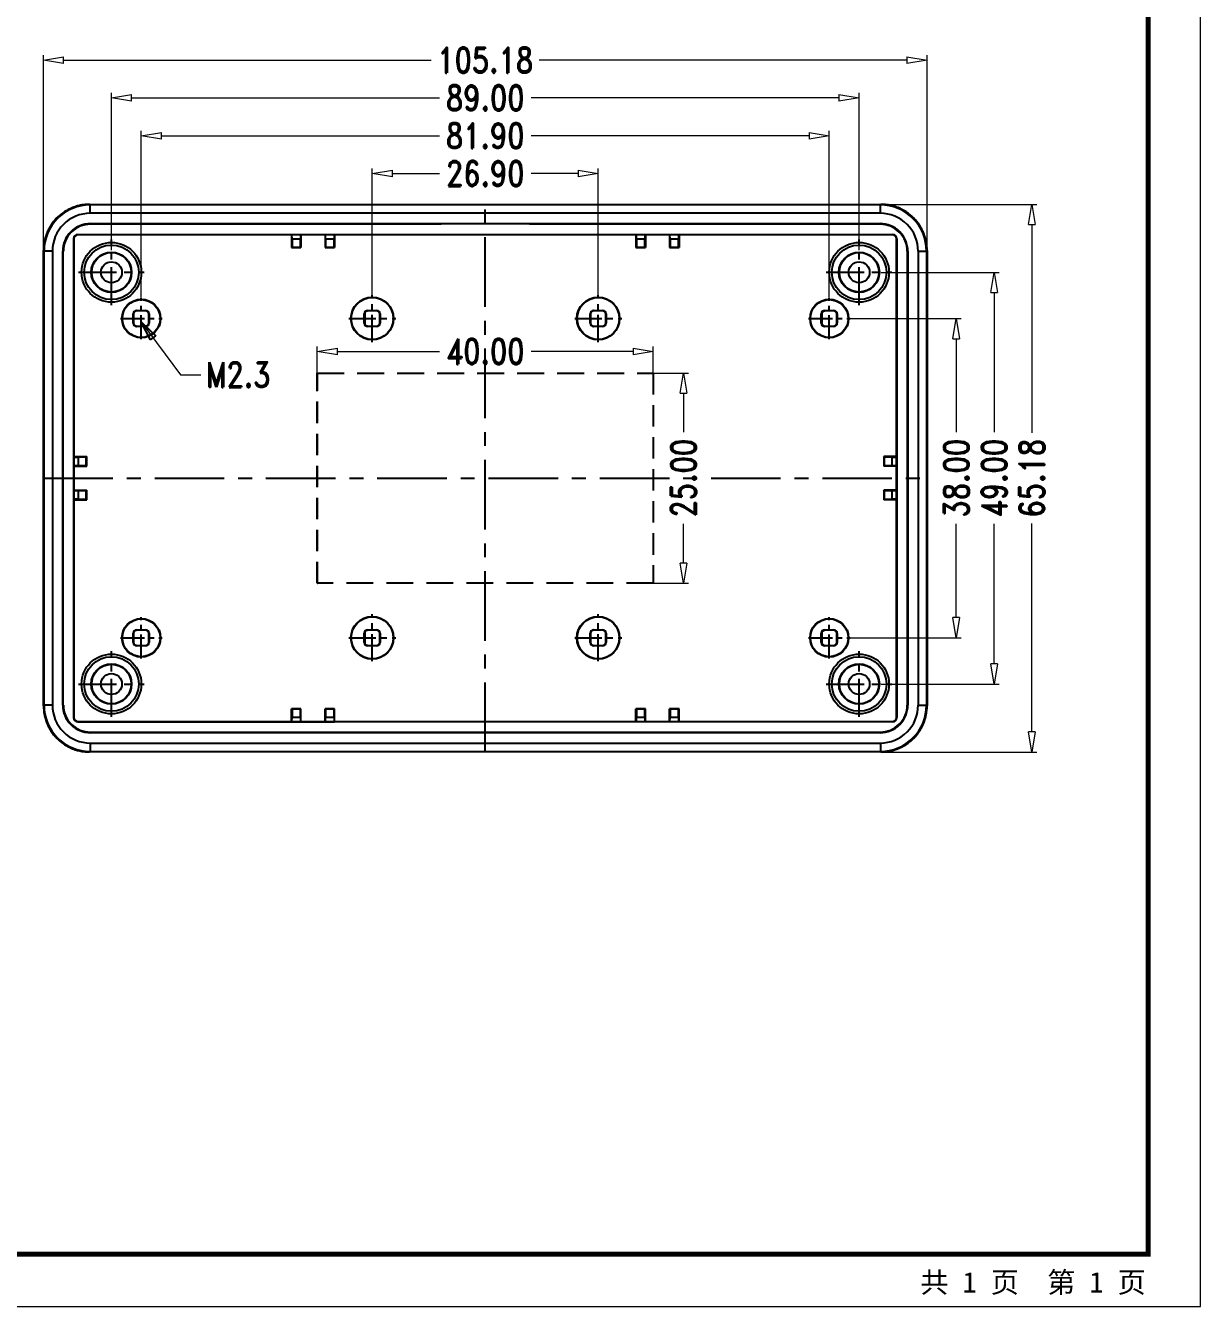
# Model space of a CAD drawing. Header units: millimetres. Extents: x 1751 to 2112, y -224 to 27.
# Drawn here: x 1972.4 to 2112.2, y -224.1 to -71.7 of the extents above; entities that cross this region are included whole.
import ezdxf

# ---------------------------------------------------------------- set-up
doc = ezdxf.new("R2010")
doc.units = ezdxf.units.MM
doc.linetypes.add('CENTER', pattern=[50.8, 31.75, -6.35, 6.35, -6.35])
doc.linetypes.add('HIDDEN', pattern=[9.525, 6.35, -3.175])
doc.layers.add('dim', color=3, linetype='Continuous', lineweight=9)
doc.layers.add('from', color=7, linetype='Continuous', lineweight=13)
doc.styles.add('ROMAND', font='romand.shx', dxfattribs={"width": 0.8, "bigfont": 'gbcbig.shx'})
doc.styles.add('宋体', font='SimSun.ttf')
doc.dimstyles.new('YanXiu', dxfattribs={"dimtxt": 2.5, "dimasz": 2.2, "dimexe": 1, "dimexo": 0, "dimgap": 0.66, "dimtad": 0, "dimzin": 1, "dimdsep": 46, "dimtxsty": 'ROMAND', "dimblk": 'CLOSEDBLANK', "dimcen": 0, "dimclrd": 3, "dimclre": 3, "dimclrt": 7, "dimazin": 0, "dimtfac": 1, "dimtofl": 0, "dimtmove": 0, "dimatfit": 3, "dimldrblk": 'CLOSEDBLANK', "dimfxl": 1, "dimlwd": 5, "dimlwe": 5, "dimarcsym": 0})

# ---------------------------------------------------------------- blocks, each defined once
blk = doc.blocks.new('_ClosedBlank')
at = {"color": 0, "linetype": 'ByBlock', "lineweight": -2}
for p, q in [((-1, 0.167), (0, 0)), ((-1, 0.167), (-1, -0.167)), ((0, 0), (-1, -0.167))]:
    blk.add_line(p, q, dxfattribs=at)
blk = doc.blocks.new('*D13')
at = {"layer": 'Defpoints', "color": 0, "transparency": 16777216}
for p in [(2007.1, -110.47), (2007.1, -113.06), (2047.1, -113.06)]:
    blk.add_point(p, dxfattribs=at)
at = {"layer": 'dim', "color": 3, "lineweight": 5, "transparency": 16777216}
for p, q in [((2007.1, -113.06), (2007.1, -109.87)), ((2009.5, -110.47), (2021.65, -110.47)), ((2044.7, -110.47), (2032.56, -110.47)), ((2047.1, -113.06), (2047.1, -109.87))]:
    blk.add_line(p, q, dxfattribs=at)
at = {"layer": 'dim', "color": 3, "lineweight": 5, "transparency": 16777216, "xscale": 2.4, "yscale": 2.4, "zscale": 2.4, "rotation": 180}
blk.add_blockref('_ClosedBlank', (2007.1, -110.47), dxfattribs=at)
at = {"layer": 'dim', "color": 3, "lineweight": 5, "transparency": 16777216, "xscale": 2.4, "yscale": 2.4, "zscale": 2.4}
blk.add_blockref('_ClosedBlank', (2047.1, -110.47), dxfattribs=at)
at = {"layer": 'dim', "color": 7, "transparency": 16777216, "insert": (2027.1, -110.47), "char_height": 3, "attachment_point": 5, "style": 'ROMAND'}
blk.add_mtext('40.00', dxfattribs=at)
blk = doc.blocks.new('*D14')
at = {"layer": 'Defpoints', "color": 0, "transparency": 16777216}
for p in [(2047.1, -113.06), (2047.1, -138.06), (2050.7, -138.06)]:
    blk.add_point(p, dxfattribs=at)
at = {"layer": 'dim', "color": 3, "lineweight": 5, "transparency": 16777216}
for p, q in [((2047.1, -113.06), (2051.3, -113.06)), ((2050.7, -115.46), (2050.7, -120.1)), ((2050.7, -135.66), (2050.7, -131.01)), ((2047.1, -138.06), (2051.3, -138.06))]:
    blk.add_line(p, q, dxfattribs=at)
at = {"layer": 'dim', "color": 3, "lineweight": 5, "transparency": 16777216, "xscale": 2.4, "yscale": 2.4, "zscale": 2.4}
for p, rotation in [((2050.7, -113.06), 90), ((2050.7, -138.06), 270)]:
    blk.add_blockref('_ClosedBlank', p, dxfattribs=dict(at, rotation=rotation))
at = {"layer": 'dim', "color": 7, "transparency": 16777216, "insert": (2050.7, -125.56), "char_height": 3, "attachment_point": 5, "rotation": 90, "style": 'ROMAND'}
blk.add_mtext('25.00', dxfattribs=at)
blk = doc.blocks.new('*D21')
at = {"layer": 'Defpoints', "color": 0, "transparency": 16777216}
for p in [(2079.69, -75.8), (1974.51, -98.47), (2079.69, -98.47)]:
    blk.add_point(p, dxfattribs=at)
at = {"layer": 'dim', "color": 3, "lineweight": 5, "transparency": 16777216}
for p, q in [((1974.51, -98.47), (1974.51, -75.2)), ((1976.91, -75.8), (2020.67, -75.8)), ((2077.29, -75.8), (2033.53, -75.8)), ((2079.69, -98.47), (2079.69, -75.2))]:
    blk.add_line(p, q, dxfattribs=at)
at = {"layer": 'dim', "color": 3, "lineweight": 5, "transparency": 16777216, "xscale": 2.4, "yscale": 2.4, "zscale": 2.4, "rotation": 180}
blk.add_blockref('_ClosedBlank', (1974.51, -75.8), dxfattribs=at)
at = {"layer": 'dim', "color": 3, "lineweight": 5, "transparency": 16777216, "xscale": 2.4, "yscale": 2.4, "zscale": 2.4}
blk.add_blockref('_ClosedBlank', (2079.69, -75.8), dxfattribs=at)
at = {"layer": 'dim', "color": 7, "transparency": 16777216, "insert": (2027.1, -75.8), "char_height": 3, "attachment_point": 5, "style": 'ROMAND'}
blk.add_mtext('105.18', dxfattribs=at)
blk = doc.blocks.new('*D20')
at = {"layer": 'Defpoints', "color": 0, "transparency": 16777216}
for p in [(2071.6, -80.3), (1982.6, -98.43), (2071.6, -98.43)]:
    blk.add_point(p, dxfattribs=at)
at = {"layer": 'dim', "color": 3, "lineweight": 5, "transparency": 16777216}
for p, q in [((1982.6, -98.43), (1982.6, -79.7)), ((1985, -80.3), (2021.65, -80.3)), ((2069.2, -80.3), (2032.56, -80.3)), ((2071.6, -98.43), (2071.6, -79.7))]:
    blk.add_line(p, q, dxfattribs=at)
at = {"layer": 'dim', "color": 3, "lineweight": 5, "transparency": 16777216, "xscale": 2.4, "yscale": 2.4, "zscale": 2.4, "rotation": 180}
blk.add_blockref('_ClosedBlank', (1982.6, -80.3), dxfattribs=at)
at = {"layer": 'dim', "color": 3, "lineweight": 5, "transparency": 16777216, "xscale": 2.4, "yscale": 2.4, "zscale": 2.4}
blk.add_blockref('_ClosedBlank', (2071.6, -80.3), dxfattribs=at)
at = {"layer": 'dim', "color": 7, "transparency": 16777216, "insert": (2027.1, -80.3), "char_height": 3, "attachment_point": 5, "style": 'ROMAND'}
blk.add_mtext('89.00', dxfattribs=at)
blk = doc.blocks.new('*D19')
at = {"layer": 'Defpoints', "color": 0, "transparency": 16777216}
for p in [(2068.05, -84.8), (1986.15, -104.03), (2068.05, -104.03)]:
    blk.add_point(p, dxfattribs=at)
at = {"layer": 'dim', "color": 3, "lineweight": 5, "transparency": 16777216}
for p, q in [((1986.15, -104.03), (1986.15, -84.2)), ((1988.55, -84.8), (2021.65, -84.8)), ((2065.65, -84.8), (2032.56, -84.8)), ((2068.05, -104.03), (2068.05, -84.2))]:
    blk.add_line(p, q, dxfattribs=at)
at = {"layer": 'dim', "color": 3, "lineweight": 5, "transparency": 16777216, "xscale": 2.4, "yscale": 2.4, "zscale": 2.4, "rotation": 180}
blk.add_blockref('_ClosedBlank', (1986.15, -84.8), dxfattribs=at)
at = {"layer": 'dim', "color": 3, "lineweight": 5, "transparency": 16777216, "xscale": 2.4, "yscale": 2.4, "zscale": 2.4}
blk.add_blockref('_ClosedBlank', (2068.05, -84.8), dxfattribs=at)
at = {"layer": 'dim', "color": 7, "transparency": 16777216, "insert": (2027.1, -84.8), "char_height": 3, "attachment_point": 5, "style": 'ROMAND'}
blk.add_mtext('81.90', dxfattribs=at)
blk = doc.blocks.new('*D18')
at = {"layer": 'Defpoints', "color": 0, "transparency": 16777216}
for p in [(2040.55, -89.3), (2013.65, -103.76), (2040.55, -103.76)]:
    blk.add_point(p, dxfattribs=at)
at = {"layer": 'dim', "color": 3, "lineweight": 5, "transparency": 16777216}
for p, q in [((2013.65, -103.76), (2013.65, -88.7)), ((2016.05, -89.3), (2021.65, -89.3)), ((2038.15, -89.3), (2032.56, -89.3)), ((2040.55, -103.76), (2040.55, -88.7))]:
    blk.add_line(p, q, dxfattribs=at)
at = {"layer": 'dim', "color": 3, "lineweight": 5, "transparency": 16777216, "xscale": 2.4, "yscale": 2.4, "zscale": 2.4, "rotation": 180}
blk.add_blockref('_ClosedBlank', (2013.65, -89.3), dxfattribs=at)
at = {"layer": 'dim', "color": 3, "lineweight": 5, "transparency": 16777216, "xscale": 2.4, "yscale": 2.4, "zscale": 2.4}
blk.add_blockref('_ClosedBlank', (2040.55, -89.3), dxfattribs=at)
at = {"layer": 'dim', "color": 7, "transparency": 16777216, "insert": (2027.1, -89.3), "char_height": 3, "attachment_point": 5, "style": 'ROMAND'}
blk.add_mtext('26.90', dxfattribs=at)
blk = doc.blocks.new('*D24')
at = {"layer": 'Defpoints', "color": 0, "transparency": 16777216}
for p in [(2074.19, -92.97), (2074.19, -158.15), (2092.17, -158.15)]:
    blk.add_point(p, dxfattribs=at)
at = {"layer": 'dim', "color": 3, "lineweight": 5, "transparency": 16777216}
for p, q in [((2074.19, -92.97), (2092.77, -92.97)), ((2092.17, -95.37), (2092.17, -120.16)), ((2092.17, -155.75), (2092.17, -130.96)), ((2074.19, -158.15), (2092.77, -158.15))]:
    blk.add_line(p, q, dxfattribs=at)
at = {"layer": 'dim', "color": 3, "lineweight": 5, "transparency": 16777216, "xscale": 2.4, "yscale": 2.4, "zscale": 2.4}
for p, rotation in [((2092.17, -92.97), 90), ((2092.17, -158.15), 270)]:
    blk.add_blockref('_ClosedBlank', p, dxfattribs=dict(at, rotation=rotation))
at = {"layer": 'dim', "color": 7, "transparency": 16777216, "insert": (2092.17, -125.56), "char_height": 3, "attachment_point": 5, "rotation": 90, "style": 'ROMAND'}
blk.add_mtext('65.18', dxfattribs=at)
blk = doc.blocks.new('*D23')
at = {"layer": 'Defpoints', "color": 0, "transparency": 16777216}
for p in [(2074.23, -101.06), (2074.23, -150.06), (2087.67, -150.06)]:
    blk.add_point(p, dxfattribs=at)
at = {"layer": 'dim', "color": 3, "lineweight": 5, "transparency": 16777216}
for p, q in [((2074.23, -101.06), (2088.27, -101.06)), ((2087.67, -103.46), (2087.67, -120.1)), ((2087.67, -147.66), (2087.67, -131.01)), ((2074.23, -150.06), (2088.27, -150.06))]:
    blk.add_line(p, q, dxfattribs=at)
at = {"layer": 'dim', "color": 3, "lineweight": 5, "transparency": 16777216, "xscale": 2.4, "yscale": 2.4, "zscale": 2.4}
for p, rotation in [((2087.67, -101.06), 90), ((2087.67, -150.06), 270)]:
    blk.add_blockref('_ClosedBlank', p, dxfattribs=dict(at, rotation=rotation))
at = {"layer": 'dim', "color": 7, "transparency": 16777216, "insert": (2087.67, -125.56), "char_height": 3, "attachment_point": 5, "rotation": 90, "style": 'ROMAND'}
blk.add_mtext('49.00', dxfattribs=at)
blk = doc.blocks.new('*D22')
at = {"layer": 'Defpoints', "color": 0, "transparency": 16777216}
for p in [(2070.57, -106.56), (2070.57, -144.56), (2083.17, -144.56)]:
    blk.add_point(p, dxfattribs=at)
at = {"layer": 'dim', "color": 3, "lineweight": 5, "transparency": 16777216}
for p, q in [((2070.57, -106.56), (2083.77, -106.56)), ((2083.17, -108.96), (2083.17, -120.1)), ((2083.17, -142.16), (2083.17, -131.01)), ((2070.57, -144.56), (2083.77, -144.56))]:
    blk.add_line(p, q, dxfattribs=at)
at = {"layer": 'dim', "color": 3, "lineweight": 5, "transparency": 16777216, "xscale": 2.4, "yscale": 2.4, "zscale": 2.4}
for p, rotation in [((2083.17, -106.56), 90), ((2083.17, -144.56), 270)]:
    blk.add_blockref('_ClosedBlank', p, dxfattribs=dict(at, rotation=rotation))
at = {"layer": 'dim', "color": 7, "transparency": 16777216, "insert": (2083.17, -125.56), "char_height": 3, "attachment_point": 5, "rotation": 90, "style": 'ROMAND'}
blk.add_mtext('38.00', dxfattribs=at)

msp = doc.modelspace()

# ---------------------------------------------------------------- linework, layer by layer
at = {"color": 7, "linetype": 'Continuous'}
for p, q in [((1980.009, -92.966), (1980.009, -92.967)), ((1980.009, -92.967), (2074.194, -92.967)), ((1980.075, -93.032), (1980.009, -92.967)), ((2074.129, -93.032), (2074.194, -92.967)), ((2074.194, -92.966), (2074.194, -92.967)), ((2074.129, -93.032), (1980.075, -93.032)), ((1980.075, -94.032), (1980.075, -93.032)), ((2074.129, -94.032), (1980.075, -94.032)), ((2074.129, -94.032), (2074.129, -93.032)), ((1980.102, -95.258), (2074.102, -95.258)), ((1980.102, -95.333), (1980.102, -95.258)), ((2021.852, -95.333), (1980.102, -95.333)), ((2032.352, -95.293), (2021.852, -95.293)), ((2021.852, -95.333), (2021.852, -95.293)), ((2032.352, -95.333), (2032.352, -95.293)), ((2074.102, -95.333), (2032.352, -95.333)), ((2074.102, -95.333), (2074.102, -95.258)), ((1978.146, -97.058), (1978.102, -97.058)), ((1978.102, -97.058), (1978.102, -154.058)), ((1978.146, -97.058), (1978.146, -122.992)), ((1978.602, -96.558), (2005.145, -96.556)), ((1978.602, -96.602), (1978.602, -96.558)), ((2004.036, -96.602), (1978.602, -96.602)), ((2004.036, -96.602), (2004.059, -96.558)), ((2004.036, -96.602), (2004.036, -98.121)), ((2004.089, -96.596), (2004.059, -96.558)), ((2005.115, -96.596), (2004.089, -96.596)), ((2004.102, -97.113), (2004.089, -96.596)), ((2005.102, -97.113), (2004.102, -97.113)), ((2004.102, -97.113), (2004.102, -98.056)), ((2005.115, -96.596), (2005.102, -97.113)), ((2005.102, -98.056), (2005.102, -97.113)), ((2005.115, -96.596), (2005.145, -96.556)), ((2005.145, -96.558), (2009.145, -96.556)), ((2005.167, -96.602), (2005.145, -96.558)), ((2008.036, -96.602), (2005.167, -96.602)), ((2005.167, -96.602), (2005.167, -98.121)), ((2008.036, -96.602), (2008.059, -96.558)), ((2008.036, -96.602), (2008.036, -98.121)), ((2008.089, -96.596), (2008.059, -96.558)), ((2009.115, -96.596), (2008.089, -96.596)), ((2008.102, -97.113), (2008.089, -96.596)), ((2009.102, -97.113), (2008.102, -97.113)), ((2008.102, -97.113), (2008.102, -98.056)), ((2009.115, -96.596), (2009.102, -97.113)), ((2009.102, -98.056), (2009.102, -97.113)), ((2009.115, -96.596), (2009.145, -96.556)), ((2009.145, -96.558), (2046.145, -96.556)), ((2009.167, -96.602), (2009.145, -96.558)), ((2045.036, -96.602), (2009.167, -96.602)), ((2009.167, -96.602), (2009.167, -98.121)), ((2045.036, -96.602), (2045.059, -96.558)), ((2045.036, -96.602), (2045.036, -98.121)), ((2045.089, -96.596), (2045.059, -96.558)), ((2046.115, -96.596), (2045.089, -96.596)), ((2045.102, -97.113), (2045.089, -96.596)), ((2046.102, -97.113), (2045.102, -97.113)), ((2045.102, -97.113), (2045.102, -98.056)), ((2046.115, -96.596), (2046.102, -97.113)), ((2046.102, -98.056), (2046.102, -97.113)), ((2046.115, -96.596), (2046.145, -96.556)), ((2046.167, -96.602), (2046.145, -96.558)), ((2046.145, -96.558), (2075.602, -96.558)), ((2049.036, -96.602), (2046.167, -96.602)), ((2046.167, -96.602), (2046.167, -98.121)), ((2049.036, -96.602), (2049.059, -96.558)), ((2049.036, -96.602), (2049.036, -98.121)), ((2049.089, -96.596), (2049.059, -96.558)), ((2050.115, -96.596), (2049.089, -96.596)), ((2049.102, -97.113), (2049.089, -96.596)), ((2050.102, -97.113), (2049.102, -97.113)), ((2049.102, -97.113), (2049.102, -98.056)), ((2050.115, -96.596), (2050.102, -97.113)), ((2050.102, -98.056), (2050.102, -97.113)), ((2050.115, -96.596), (2050.145, -96.556)), ((2050.167, -96.602), (2050.145, -96.558)), ((2075.602, -96.602), (2050.167, -96.602)), ((2050.167, -96.602), (2050.167, -98.121)), ((2075.602, -96.602), (2075.602, -96.558)), ((2076.057, -122.992), (2076.057, -97.058)), ((2076.057, -97.058), (2076.102, -97.058)), ((2076.102, -97.058), (2076.104, -124.101)), ((1974.511, -98.465), (1974.511, -98.465)), ((1974.576, -98.531), (1974.511, -98.465)), ((1974.511, -152.65), (1974.511, -98.465)), ((1975.576, -98.53), (1974.576, -98.53)), ((1974.576, -152.585), (1974.576, -98.531)), ((1975.576, -98.53), (1975.576, -152.585)), ((1976.877, -98.558), (1976.802, -98.558)), ((1976.802, -152.558), (1976.802, -98.558)), ((1976.877, -152.558), (1976.877, -98.558)), ((2004.102, -98.056), (2004.036, -98.121)), ((2004.036, -98.121), (2005.167, -98.121)), ((2004.102, -98.056), (2005.102, -98.056)), ((2005.102, -98.056), (2005.167, -98.121)), ((2008.102, -98.056), (2008.036, -98.121)), ((2008.036, -98.121), (2009.167, -98.121)), ((2008.102, -98.056), (2009.102, -98.056)), ((2009.102, -98.056), (2009.167, -98.121)), ((2045.102, -98.056), (2045.036, -98.121)), ((2045.036, -98.121), (2046.167, -98.121)), ((2045.102, -98.056), (2046.102, -98.056)), ((2046.102, -98.056), (2046.167, -98.121)), ((2049.102, -98.056), (2049.036, -98.121)), ((2049.036, -98.121), (2050.167, -98.121)), ((2049.102, -98.056), (2050.102, -98.056)), ((2050.102, -98.056), (2050.167, -98.121)), ((2077.326, -98.558), (2077.326, -152.558)), ((2077.326, -98.558), (2077.401, -98.558)), ((2077.401, -98.558), (2077.401, -152.558)), ((2078.628, -98.53), (2078.628, -152.585)), ((2078.628, -98.53), (2079.627, -98.53)), ((2079.627, -98.53), (2079.693, -98.465)), ((2079.627, -98.53), (2079.627, -152.584)), ((2079.693, -98.465), (2079.693, -152.65)), ((2079.693, -98.465), (2079.693, -98.465)), ((1985.248, -106.054), (1985.202, -106.008)), ((1985.202, -107.108), (1985.202, -106.008)), ((1985.248, -106.054), (1985.248, -107.061)), ((1985.602, -105.608), (1986.702, -105.608)), ((1985.648, -105.654), (1985.602, -105.608)), ((1986.656, -105.654), (1985.648, -105.654)), ((1986.702, -105.608), (1986.656, -105.654)), ((1987.102, -106.008), (1987.056, -106.054)), ((1987.056, -107.061), (1987.056, -106.054)), ((1987.102, -106.008), (1987.102, -107.108)), ((2012.702, -106.008), (2012.748, -106.054)), ((2012.702, -107.108), (2012.702, -106.008)), ((2012.748, -106.054), (2012.748, -107.061)), ((2013.102, -105.608), (2014.202, -105.608)), ((2013.102, -105.608), (2013.148, -105.654)), ((2014.156, -105.654), (2013.148, -105.654)), ((2014.202, -105.608), (2014.156, -105.654)), ((2014.602, -106.008), (2014.556, -106.054)), ((2014.556, -107.061), (2014.556, -106.054)), ((2014.602, -106.008), (2014.602, -107.108)), ((2039.648, -106.054), (2039.602, -106.008)), ((2039.602, -107.108), (2039.602, -106.008)), ((2039.648, -106.054), (2039.648, -107.061)), ((2040.048, -105.654), (2040.002, -105.608)), ((2040.002, -105.608), (2041.102, -105.608)), ((2041.056, -105.654), (2040.048, -105.654)), ((2041.102, -105.608), (2041.056, -105.654)), ((2041.502, -106.008), (2041.456, -106.054)), ((2041.456, -107.061), (2041.456, -106.054)), ((2041.502, -106.008), (2041.502, -107.108)), ((2067.102, -106.008), (2067.148, -106.054)), ((2067.102, -107.108), (2067.102, -106.008)), ((2067.148, -106.054), (2067.148, -107.061)), ((2067.502, -105.608), (2067.548, -105.654)), ((2067.502, -105.608), (2068.602, -105.608)), ((2068.556, -105.654), (2067.548, -105.654)), ((2068.556, -105.654), (2068.602, -105.608)), ((2068.956, -106.054), (2069.002, -106.008)), ((2068.956, -107.061), (2068.956, -106.054)), ((2069.002, -106.008), (2069.002, -107.108)), ((1985.202, -107.108), (1985.248, -107.061)), ((1985.602, -107.508), (1985.648, -107.461)), ((1986.702, -107.508), (1985.602, -107.508)), ((1985.648, -107.461), (1986.656, -107.461)), ((1986.702, -107.508), (1986.656, -107.461)), ((1987.102, -107.108), (1987.056, -107.061)), ((2012.748, -107.061), (2012.702, -107.108)), ((2013.148, -107.461), (2013.102, -107.508)), ((2014.202, -107.508), (2013.102, -107.508)), ((2013.148, -107.461), (2014.156, -107.461)), ((2014.202, -107.508), (2014.156, -107.461)), ((2014.602, -107.108), (2014.556, -107.061)), ((2039.602, -107.108), (2039.648, -107.061)), ((2040.002, -107.508), (2040.048, -107.461)), ((2041.102, -107.508), (2040.002, -107.508)), ((2040.048, -107.461), (2041.056, -107.461)), ((2041.102, -107.508), (2041.056, -107.461)), ((2041.502, -107.108), (2041.456, -107.061)), ((2067.102, -107.108), (2067.148, -107.061)), ((2067.502, -107.508), (2067.548, -107.461)), ((2068.602, -107.508), (2067.502, -107.508)), ((2067.548, -107.461), (2068.556, -107.461)), ((2068.602, -107.508), (2068.556, -107.461)), ((2069.002, -107.108), (2068.956, -107.061)), ((1978.14, -123.044), (1978.1, -123.014)), ((1978.146, -122.992), (1978.102, -123.014)), ((1978.14, -123.044), (1978.658, -123.058)), ((1978.14, -123.044), (1978.14, -124.071)), ((1978.146, -122.992), (1979.666, -122.992)), ((1979.6, -123.058), (1978.658, -123.058)), ((1978.658, -123.058), (1978.658, -124.058)), ((1979.6, -123.058), (1979.666, -122.992)), ((1979.6, -124.058), (1979.6, -123.058)), ((1979.666, -124.123), (1979.666, -122.992)), ((2074.538, -122.992), (2074.538, -124.123)), ((2074.604, -123.058), (2074.538, -122.992)), ((2076.057, -122.992), (2074.538, -122.992)), ((2074.604, -123.058), (2074.604, -124.058)), ((2075.546, -123.058), (2074.604, -123.058)), ((2075.546, -123.058), (2076.063, -123.044)), ((2075.546, -124.058), (2075.546, -123.058)), ((2076.057, -122.992), (2076.102, -123.014)), ((2076.063, -123.044), (2076.102, -123.014)), ((2076.063, -124.071), (2076.063, -123.044)), ((1978.14, -124.071), (1978.1, -124.101)), ((1978.146, -124.123), (1978.102, -124.101)), ((1978.658, -124.058), (1978.14, -124.071)), ((1978.146, -124.123), (1979.666, -124.123)), ((1978.146, -124.123), (1978.146, -126.992)), ((1978.658, -124.058), (1979.6, -124.058)), ((1979.6, -124.058), (1979.666, -124.123)), ((2074.604, -124.058), (2074.538, -124.123)), ((2076.057, -124.123), (2074.538, -124.123)), ((2074.604, -124.058), (2075.546, -124.058)), ((2076.063, -124.071), (2075.546, -124.058)), ((2076.057, -124.123), (2076.102, -124.101)), ((2076.057, -126.992), (2076.057, -124.123)), ((2076.063, -124.071), (2076.104, -124.101)), ((2076.102, -124.101), (2076.102, -154.058)), ((1978.14, -127.044), (1978.1, -127.014)), ((1978.146, -126.992), (1978.102, -127.014)), ((1978.14, -127.044), (1978.658, -127.058)), ((1978.14, -127.044), (1978.14, -128.071)), ((1978.146, -126.992), (1979.666, -126.992)), ((1979.6, -127.058), (1978.658, -127.058)), ((1978.658, -127.058), (1978.658, -128.058)), ((1979.6, -127.058), (1979.666, -126.992)), ((1979.6, -128.058), (1979.6, -127.058)), ((1979.666, -128.123), (1979.666, -126.992)), ((2074.538, -126.992), (2074.538, -128.123)), ((2074.604, -127.058), (2074.538, -126.992)), ((2076.057, -126.992), (2074.538, -126.992)), ((2074.604, -127.058), (2074.604, -128.058)), ((2075.546, -127.058), (2074.604, -127.058)), ((2075.546, -127.058), (2076.063, -127.044)), ((2075.546, -128.058), (2075.546, -127.058)), ((2076.057, -126.992), (2076.102, -127.014)), ((2076.063, -127.044), (2076.102, -127.014)), ((2076.063, -128.071), (2076.063, -127.044)), ((1978.14, -128.071), (1978.1, -128.101)), ((1978.146, -128.123), (1978.102, -128.101)), ((1978.658, -128.058), (1978.14, -128.071)), ((1978.146, -128.123), (1979.666, -128.123)), ((1978.146, -128.123), (1978.146, -154.058)), ((1978.658, -128.058), (1979.6, -128.058)), ((1979.6, -128.058), (1979.666, -128.123)), ((2074.604, -128.058), (2074.538, -128.123)), ((2076.057, -128.123), (2074.538, -128.123)), ((2074.604, -128.058), (2075.546, -128.058)), ((2076.063, -128.071), (2075.546, -128.058)), ((2076.057, -128.123), (2076.102, -128.101)), ((2076.057, -154.058), (2076.057, -128.123)), ((2076.063, -128.071), (2076.104, -128.101)), ((1985.202, -144.008), (1985.248, -144.054)), ((1985.202, -145.108), (1985.202, -144.008)), ((1985.248, -144.054), (1985.248, -145.061)), ((1985.602, -143.608), (1986.702, -143.608)), ((1985.602, -143.608), (1985.648, -143.654)), ((1986.656, -143.654), (1985.648, -143.654)), ((1986.702, -143.608), (1986.656, -143.654)), ((1987.102, -144.008), (1987.056, -144.054)), ((1987.056, -145.061), (1987.056, -144.054)), ((1987.102, -144.008), (1987.102, -145.108)), ((2012.702, -145.108), (2012.702, -144.008)), ((2012.702, -144.008), (2012.748, -144.054)), ((2012.748, -144.054), (2012.748, -145.061)), ((2013.102, -143.608), (2014.202, -143.608)), ((2013.102, -143.608), (2013.148, -143.654)), ((2014.156, -143.654), (2013.148, -143.654)), ((2014.202, -143.608), (2014.156, -143.654)), ((2014.602, -144.008), (2014.556, -144.054)), ((2014.556, -145.061), (2014.556, -144.054)), ((2014.602, -144.008), (2014.602, -145.108)), ((2039.602, -145.108), (2039.602, -144.008)), ((2039.648, -144.054), (2039.602, -144.008)), ((2039.648, -144.054), (2039.648, -145.061)), ((2040.048, -143.654), (2040.002, -143.608)), ((2040.002, -143.608), (2041.102, -143.608)), ((2041.056, -143.654), (2040.048, -143.654)), ((2041.102, -143.608), (2041.056, -143.654)), ((2041.502, -144.008), (2041.456, -144.054)), ((2041.456, -145.061), (2041.456, -144.054)), ((2041.502, -144.008), (2041.502, -145.108)), ((2067.102, -145.108), (2067.102, -144.008)), ((2067.102, -144.008), (2067.148, -144.054)), ((2067.148, -144.054), (2067.148, -145.061)), ((2067.502, -143.608), (2067.548, -143.654)), ((2067.502, -143.608), (2068.602, -143.608)), ((2068.556, -143.654), (2067.548, -143.654)), ((2068.602, -143.608), (2068.556, -143.654)), ((2069.002, -144.008), (2068.956, -144.054)), ((2068.956, -145.061), (2068.956, -144.054)), ((2069.002, -144.008), (2069.002, -145.108)), ((1985.248, -145.061), (1985.202, -145.108)), ((1985.648, -145.461), (1985.602, -145.508)), ((1986.702, -145.508), (1985.602, -145.508)), ((1985.648, -145.461), (1986.656, -145.461)), ((1986.702, -145.508), (1986.656, -145.461)), ((1987.102, -145.108), (1987.056, -145.061)), ((2012.748, -145.061), (2012.702, -145.108)), ((2013.148, -145.461), (2013.102, -145.508)), ((2014.202, -145.508), (2013.102, -145.508)), ((2013.148, -145.461), (2014.156, -145.461)), ((2014.202, -145.508), (2014.156, -145.461)), ((2014.602, -145.108), (2014.556, -145.061)), ((2039.602, -145.108), (2039.648, -145.061)), ((2040.002, -145.508), (2040.048, -145.461)), ((2041.102, -145.508), (2040.002, -145.508)), ((2040.048, -145.461), (2041.056, -145.461)), ((2041.102, -145.508), (2041.056, -145.461)), ((2041.502, -145.108), (2041.456, -145.061)), ((2067.102, -145.108), (2067.148, -145.061)), ((2067.502, -145.508), (2067.548, -145.461)), ((2068.602, -145.508), (2067.502, -145.508)), ((2067.548, -145.461), (2068.556, -145.461)), ((2068.556, -145.461), (2068.602, -145.508)), ((2068.956, -145.061), (2069.002, -145.108)), ((1974.576, -152.585), (1974.511, -152.65)), ((1974.511, -152.65), (1974.511, -152.65)), ((1975.576, -152.585), (1974.576, -152.585)), ((1976.877, -152.558), (1976.802, -152.558)), ((2004.036, -154.513), (2004.036, -152.994)), ((2005.167, -152.994), (2004.036, -152.994)), ((2004.102, -153.059), (2004.036, -152.994)), ((2004.102, -153.059), (2004.102, -154.002)), ((2005.102, -153.059), (2004.102, -153.059)), ((2005.102, -153.059), (2005.167, -152.994)), ((2005.102, -154.002), (2005.102, -153.059)), ((2005.167, -154.513), (2005.167, -152.994)), ((2008.036, -154.513), (2008.036, -152.994)), ((2009.167, -152.994), (2008.036, -152.994)), ((2008.102, -153.059), (2008.036, -152.994)), ((2008.102, -153.059), (2008.102, -154.002)), ((2009.102, -153.059), (2008.102, -153.059)), ((2009.102, -153.059), (2009.167, -152.994)), ((2009.102, -154.002), (2009.102, -153.059)), ((2009.167, -154.513), (2009.167, -152.994)), ((2045.036, -154.513), (2045.036, -152.994)), ((2045.102, -153.059), (2045.036, -152.994)), ((2046.167, -152.994), (2045.036, -152.994)), ((2045.102, -153.059), (2045.102, -154.002)), ((2046.102, -153.059), (2045.102, -153.059)), ((2046.102, -153.059), (2046.167, -152.994)), ((2046.102, -154.002), (2046.102, -153.059)), ((2046.167, -154.513), (2046.167, -152.994)), ((2049.036, -154.513), (2049.036, -152.994)), ((2049.102, -153.059), (2049.036, -152.994)), ((2050.167, -152.994), (2049.036, -152.994)), ((2049.102, -153.059), (2049.102, -154.002)), ((2050.102, -153.059), (2049.102, -153.059)), ((2050.102, -153.059), (2050.167, -152.994)), ((2050.102, -154.002), (2050.102, -153.059)), ((2050.167, -154.513), (2050.167, -152.994)), ((2077.326, -152.558), (2077.401, -152.558)), ((2078.628, -152.585), (2079.627, -152.585)), ((2079.627, -152.584), (2079.693, -152.65)), ((2079.693, -152.65), (2079.693, -152.65)), ((1978.146, -154.058), (1978.102, -154.058)), ((1978.602, -154.513), (2004.036, -154.513)), ((1978.602, -154.513), (1978.602, -154.558)), ((1978.602, -154.558), (2009.145, -154.559)), ((2004.036, -154.513), (2004.059, -154.558)), ((2004.089, -154.519), (2004.059, -154.559)), ((2004.089, -154.519), (2004.102, -154.002)), ((2004.089, -154.519), (2005.115, -154.519)), ((2004.102, -154.002), (2005.102, -154.002)), ((2005.102, -154.002), (2005.115, -154.519)), ((2005.115, -154.519), (2005.145, -154.559)), ((2005.167, -154.513), (2005.145, -154.558)), ((2005.167, -154.513), (2008.036, -154.513)), ((2008.036, -154.513), (2008.059, -154.558)), ((2008.089, -154.519), (2008.059, -154.559)), ((2008.089, -154.519), (2008.102, -154.002)), ((2008.089, -154.519), (2009.115, -154.519)), ((2008.102, -154.002), (2009.102, -154.002)), ((2009.102, -154.002), (2009.115, -154.519)), ((2009.115, -154.519), (2009.145, -154.559)), ((2009.167, -154.513), (2009.145, -154.558)), ((2049.059, -154.558), (2009.145, -154.558)), ((2009.167, -154.513), (2045.036, -154.513)), ((2045.036, -154.513), (2045.059, -154.558)), ((2045.089, -154.519), (2045.059, -154.559)), ((2045.089, -154.519), (2045.102, -154.002)), ((2045.089, -154.519), (2046.115, -154.519)), ((2045.102, -154.002), (2046.102, -154.002)), ((2046.102, -154.002), (2046.115, -154.519)), ((2046.115, -154.519), (2046.145, -154.558)), ((2046.167, -154.513), (2046.145, -154.558)), ((2046.167, -154.513), (2049.036, -154.513)), ((2049.036, -154.513), (2049.059, -154.558)), ((2049.089, -154.519), (2049.059, -154.559)), ((2075.602, -154.558), (2049.059, -154.559)), ((2049.089, -154.519), (2049.102, -154.002)), ((2049.089, -154.519), (2050.115, -154.519)), ((2049.102, -154.002), (2050.102, -154.002)), ((2050.102, -154.002), (2050.115, -154.519)), ((2050.115, -154.519), (2050.145, -154.558)), ((2050.167, -154.513), (2050.145, -154.558)), ((2050.167, -154.513), (2075.602, -154.513)), ((2075.602, -154.513), (2075.602, -154.558)), ((2076.057, -154.058), (2076.102, -154.058)), ((1980.102, -155.782), (2021.852, -155.782)), ((1980.102, -155.782), (1980.102, -155.857)), ((2074.102, -155.857), (1980.102, -155.857)), ((2021.852, -155.782), (2021.852, -155.822)), ((2032.352, -155.822), (2021.852, -155.822)), ((2032.352, -155.782), (2032.352, -155.822)), ((2032.352, -155.782), (2074.102, -155.782)), ((2074.102, -155.782), (2074.102, -155.857)), ((1980.075, -158.083), (1980.009, -158.148)), ((1980.009, -158.149), (1980.009, -158.148)), ((2074.194, -158.149), (1980.009, -158.149)), ((1980.075, -157.083), (2074.129, -157.083)), ((1980.075, -157.083), (1980.075, -158.083)), ((1980.075, -158.083), (2074.129, -158.083)), ((2074.129, -157.083), (2074.129, -158.083)), ((2074.129, -158.083), (2074.194, -158.148)), ((2074.194, -158.149), (2074.194, -158.148))]:
    msp.add_line(p, q, dxfattribs=at)
at = {"color": 1, "linetype": 'CENTER', "ltscale": 0.260729}
for p, q in [((2027.102, -158.149), (2027.102, -92.966)), ((1974.511, -125.558), (2079.693, -125.558))]:
    msp.add_line(p, q, dxfattribs=at)
at = {"color": 1, "linetype": 'CENTER', "ltscale": 0.142292}
for p, q in [((1982.602, -104.971), (1982.602, -97.145)), ((2071.602, -104.971), (2071.602, -97.145)), ((1978.689, -101.058), (1986.515, -101.058)), ((2067.689, -101.058), (2075.515, -101.058)), ((1982.602, -153.971), (1982.602, -146.145)), ((2071.602, -153.971), (2071.602, -146.145)), ((1978.689, -150.058), (1986.515, -150.058)), ((2067.689, -150.058), (2075.515, -150.058))]:
    msp.add_line(p, q, dxfattribs=at)
at = {"color": 1, "linetype": 'CENTER', "ltscale": 0.09}
for p, q in [((1986.152, -109.033), (1986.152, -104.083)), ((2068.052, -109.033), (2068.052, -104.083)), ((1983.677, -106.558), (1988.627, -106.558)), ((2065.577, -106.558), (2070.527, -106.558)), ((1986.152, -147.033), (1986.152, -142.083)), ((2068.052, -147.033), (2068.052, -142.083)), ((1983.677, -144.558), (1988.627, -144.558)), ((2065.577, -144.558), (2070.527, -144.558))]:
    msp.add_line(p, q, dxfattribs=at)
at = {"color": 1, "linetype": 'CENTER', "ltscale": 0.101746}
for p, q in [((2013.652, -109.356), (2013.652, -103.76)), ((2040.552, -109.356), (2040.552, -103.76)), ((2010.854, -106.558), (2016.45, -106.558)), ((2037.754, -106.558), (2043.35, -106.558)), ((2013.652, -147.356), (2013.652, -141.76)), ((2040.552, -147.356), (2040.552, -141.76)), ((2010.854, -144.558), (2016.45, -144.558)), ((2037.754, -144.558), (2043.35, -144.558))]:
    msp.add_line(p, q, dxfattribs=at)
at = {"color": 3, "linetype": 'HIDDEN', "ltscale": 0.5}
for p, q in [((2007.102, -113.058), (2047.102, -113.058)), ((2007.118, -113.073), (2047.086, -113.073)), ((2047.102, -138.058), (2007.102, -138.058)), ((2047.086, -138.042), (2007.118, -138.042))]:
    msp.add_line(p, q, dxfattribs=at)
at = {"color": 3, "linetype": 'HIDDEN', "ltscale": 0.001}
for p, q in [((2007.102, -113.058), (2007.118, -113.073)), ((2047.102, -113.058), (2047.086, -113.073)), ((2007.102, -138.058), (2007.118, -138.042)), ((2047.102, -138.058), (2047.086, -138.042))]:
    msp.add_line(p, q, dxfattribs=at)
at = {"color": 3, "linetype": 'HIDDEN', "ltscale": 0.4}
for p, q in [((2007.102, -138.058), (2007.102, -113.058)), ((2007.118, -138.042), (2007.118, -113.073)), ((2047.086, -113.073), (2047.086, -138.042)), ((2047.102, -113.058), (2047.102, -138.058))]:
    msp.add_line(p, q, dxfattribs=at)
at = {"color": 7, "linetype": 'Continuous'}
for points in [[(1980.009, -92.966), (1979.112, -93.04), (1978.013, -93.342), (1976.997, -93.865), (1976.111, -94.587), (1975.394, -95.476), (1974.877, -96.493), (1974.581, -97.592), (1974.511, -98.465)], [(2079.693, -98.465), (2079.619, -97.568), (2079.318, -96.468), (2078.795, -95.453), (2078.073, -94.567), (2077.184, -93.85), (2076.167, -93.332), (2075.068, -93.036), (2074.194, -92.966)], [(1974.511, -152.65), (1974.584, -153.547), (1974.886, -154.647), (1975.409, -155.662), (1976.131, -156.548), (1977.02, -157.265), (1978.037, -157.783), (1979.136, -158.079), (1980.009, -158.149)], [(2074.194, -158.149), (2075.091, -158.075), (2076.191, -157.773), (2077.206, -157.251), (2078.092, -156.529), (2078.81, -155.639), (2079.327, -154.623), (2079.623, -153.523), (2079.693, -152.65)]]:
    msp.add_lwpolyline(points, dxfattribs=at)
for centre, radius in [((1982.602, -101.058), 3.557), ((2071.602, -101.058), 3.557), ((1982.602, -101.058), 3.25), ((1982.602, -101.058), 2.408), ((1982.602, -101.058), 2.35), ((2071.602, -101.058), 3.25), ((2071.602, -101.058), 2.408), ((2071.602, -101.058), 2.35), ((1982.602, -101.058), 1.25), ((2071.602, -101.058), 1.25), ((1986.152, -106.558), 2.294), ((1986.152, -106.558), 2.25), ((2013.652, -106.558), 2.544), ((2013.652, -106.558), 2.5), ((2040.552, -106.558), 2.544), ((2040.552, -106.558), 2.5), ((2068.052, -106.558), 2.294), ((2068.052, -106.558), 2.25), ((1986.152, -144.558), 2.294), ((1986.152, -144.558), 2.25), ((2013.652, -144.558), 2.544), ((2013.652, -144.558), 2.5), ((2040.552, -144.558), 2.544), ((2040.552, -144.558), 2.5), ((2068.052, -144.558), 2.294), ((2068.052, -144.558), 2.25), ((1982.602, -150.058), 3.557), ((1982.602, -150.058), 3.25), ((1982.602, -150.058), 2.408), ((1982.602, -150.058), 2.35), ((2071.602, -150.058), 3.557), ((2071.602, -150.058), 3.25), ((2071.602, -150.058), 2.408), ((2071.602, -150.058), 2.35), ((1982.602, -150.058), 1.25), ((2071.602, -150.058), 1.25)]:
    msp.add_circle(centre, radius, dxfattribs=at)
for centre, radius, start, end in [((1980.012, -98.485), 5.518, 90.03, 101.2536), ((2074.192, -98.485), 5.518, 78.86025, 89.96994), ((1980.075, -98.53), 5.498, 90.00224, 180.00416), ((1980.074, -98.53), 4.498, 89.99233, 180.00767), ((1980.015, -98.471), 5.506, 131.50088, 138.61556), ((1980, -98.453), 5.483, 126.14263, 131.502), ((1980.017, -98.476), 5.511, 119.00242, 126.14208), ((1980.006, -98.456), 5.488, 113.70299, 119.00537), ((1980.011, -98.469), 5.502, 106.45222, 113.70199), ((1980.005, -98.447), 5.479, 101.2551, 106.45431), ((2074.129, -98.53), 5.498, 0.00224, 90.00416), ((2074.13, -98.53), 4.498, 359.99233, 90.00767), ((2074.199, -98.447), 5.479, 73.63457, 78.8594), ((2074.193, -98.469), 5.502, 66.417, 73.63636), ((2074.198, -98.456), 5.488, 61.10153, 66.41627), ((2074.187, -98.476), 5.511, 53.97897, 61.10414), ((2074.204, -98.453), 5.483, 48.61482, 53.97882), ((2074.188, -98.471), 5.506, 41.50088, 48.61556), ((1980, -98.461), 5.488, 151.10153, 156.41627), ((1980.021, -98.472), 5.511, 143.97897, 151.10414), ((1979.998, -98.456), 5.483, 138.61482, 143.97882), ((1980.102, -98.557), 3.299, 89.99524, 180.00476), ((1980.102, -98.557), 3.224, 89.99515, 180.00485), ((2074.102, -98.557), 3.299, 359.99526, 90.00474), ((2074.102, -98.557), 3.224, 359.99515, 90.00485), ((2074.206, -98.456), 5.483, 36.14263, 41.502), ((2074.183, -98.472), 5.511, 29.00242, 36.14208), ((2074.203, -98.461), 5.488, 23.70299, 29.00537), ((1980.029, -98.468), 5.518, 168.86025, 179.96994), ((1979.991, -98.461), 5.479, 163.63457, 168.8594), ((1980.013, -98.467), 5.502, 156.417, 163.63636), ((1978.602, -97.058), 0.5, 90, 180), ((1978.602, -97.058), 0.455, 90, 180), ((2075.602, -97.058), 0.5, 0, 90), ((2075.602, -97.058), 0.455, 0, 90), ((2074.191, -98.467), 5.502, 16.45222, 23.70199), ((2074.212, -98.461), 5.479, 11.2551, 16.45431), ((2074.175, -98.468), 5.518, 0.03, 11.2536), ((1980.029, -152.647), 5.518, 180.03, 191.2536), ((1980.075, -152.585), 5.498, 180.00224, 270.00416), ((1979.991, -152.655), 5.479, 191.2551, 196.45431), ((1980.074, -152.586), 4.498, 179.99232, 270.00768), ((1980.102, -152.558), 3.299, 179.99524, 270.00476), ((1980.102, -152.558), 3.224, 179.99513, 270.00487), ((2074.102, -152.558), 3.224, 269.99513, 0.00487), ((2074.102, -152.558), 3.299, 269.99526, 0.00474), ((2074.129, -152.585), 5.498, 270.00224, 0.00416), ((2074.13, -152.586), 4.498, 269.99232, 0.00768), ((2074.213, -152.655), 5.479, 343.63457, 348.8594), ((2074.175, -152.647), 5.518, 348.86025, 359.96994), ((1980.013, -152.648), 5.502, 196.45222, 203.70199), ((1980, -152.654), 5.488, 203.70299, 209.00537), ((1980.021, -152.643), 5.511, 209.00242, 216.14208), ((1978.602, -154.058), 0.5, 180, 270), ((1978.602, -154.058), 0.455, 180, 270), ((2075.602, -154.058), 0.455, 270, 0), ((2075.602, -154.058), 0.5, 270, 0), ((2074.183, -152.643), 5.511, 323.97897, 331.10414), ((2074.203, -152.654), 5.488, 331.10153, 336.41627), ((2074.191, -152.648), 5.502, 336.417, 343.63636), ((1979.998, -152.66), 5.483, 216.14263, 221.502), ((1980.015, -152.644), 5.506, 221.50088, 228.61556), ((1980, -152.662), 5.483, 228.61482, 233.97882), ((2074.204, -152.662), 5.483, 306.14263, 311.502), ((2074.188, -152.644), 5.506, 311.50088, 318.61556), ((2074.206, -152.66), 5.483, 318.61482, 323.97882), ((1980.017, -152.639), 5.511, 233.97897, 241.10414), ((1980.006, -152.659), 5.488, 241.10153, 246.41627), ((1980.011, -152.646), 5.502, 246.417, 253.63636), ((1980.005, -152.668), 5.479, 253.63457, 258.8594), ((1980.012, -152.63), 5.518, 258.86025, 269.96994), ((2074.192, -152.63), 5.518, 270.03, 281.2536), ((2074.199, -152.668), 5.479, 281.2551, 286.45431), ((2074.193, -152.646), 5.502, 286.45222, 293.70199), ((2074.198, -152.659), 5.488, 293.70299, 299.00537), ((2074.187, -152.639), 5.511, 299.00242, 306.14208)]:
    msp.add_arc(centre, radius, start, end, dxfattribs=at)
for centre, major_axis, start_param, end_param in [((1985.602, -106.008), (-0.283, 0.283), -0.7853601, 0.7853601), ((1985.648, -106.054), (-0.283, 0.283), -0.7853601, 0.7853601), ((1986.656, -106.054), (-0.283, -0.283), 2.3562326, 3.9269527), ((1986.702, -106.008), (0.283, 0.283), -0.7853601, 0.7853601), ((2013.102, -106.008), (-0.283, 0.283), -0.7853601, 0.7853601), ((2013.148, -106.054), (0.283, -0.283), 2.3562326, 3.9269527), ((2014.156, -106.054), (-0.283, -0.283), 2.3562326, 3.9269527), ((2014.202, -106.008), (0.283, 0.283), -0.7853601, 0.7853601), ((2040.002, -106.008), (-0.283, 0.283), -0.7853601, 0.7853601), ((2040.048, -106.054), (-0.283, 0.283), -0.7853601, 0.7853601), ((2041.056, -106.054), (-0.283, -0.283), 2.3562326, 3.9269527), ((2041.102, -106.008), (0.283, 0.283), -0.7853601, 0.7853601), ((2067.502, -106.008), (0.283, -0.283), 2.3562326, 3.9269527), ((2067.548, -106.054), (0.283, -0.283), 2.3562326, 3.9269527), ((2068.556, -106.054), (0.283, 0.283), -0.7853601, 0.7853601), ((2068.602, -106.008), (0.283, 0.283), -0.7853601, 0.7853601), ((1985.602, -107.108), (0.283, 0.283), -3.9269527, -2.3562326), ((1985.648, -107.061), (0.283, 0.283), 2.3562326, 3.9269527), ((1986.656, -107.061), (-0.283, 0.283), 2.3562326, 3.9269527), ((1986.702, -107.108), (-0.283, 0.283), -3.9269527, -2.3562326), ((2013.102, -107.108), (0.283, 0.283), -3.9269527, -2.3562326), ((2013.148, -107.061), (-0.283, -0.283), -0.7853601, 0.7853601), ((2014.156, -107.061), (-0.283, 0.283), 2.3562326, 3.9269527), ((2014.202, -107.108), (-0.283, 0.283), -3.9269527, -2.3562326), ((2040.002, -107.108), (0.283, 0.283), -3.9269527, -2.3562326), ((2040.048, -107.061), (0.283, 0.283), 2.3562326, 3.9269527), ((2041.056, -107.061), (-0.283, 0.283), 2.3562326, 3.9269527), ((2041.102, -107.108), (-0.283, 0.283), -3.9269527, -2.3562326), ((2067.502, -107.108), (0.283, 0.283), -3.9269527, -2.3562326), ((2067.548, -107.061), (0.283, 0.283), 2.3562326, 3.9269527), ((2068.556, -107.061), (-0.283, 0.283), 2.3562326, 3.9269527), ((2068.602, -107.108), (0.283, -0.283), -0.7853601, 0.7853601), ((1985.602, -144.008), (-0.283, 0.283), -0.7853601, 0.7853601), ((1985.648, -144.054), (0.283, -0.283), 2.3562326, 3.9269527), ((1986.656, -144.054), (-0.283, -0.283), 2.3562326, 3.9269527), ((1986.702, -144.008), (0.283, 0.283), -0.7853601, 0.7853601), ((2013.102, -144.008), (-0.283, 0.283), -0.7853601, 0.7853601), ((2013.148, -144.054), (0.283, -0.283), 2.3562326, 3.9269527), ((2014.156, -144.054), (-0.283, -0.283), 2.3562326, 3.9269527), ((2014.202, -144.008), (0.283, 0.283), -0.7853601, 0.7853601), ((2040.002, -144.008), (-0.283, 0.283), -0.7853601, 0.7853601), ((2040.048, -144.054), (-0.283, 0.283), -0.7853601, 0.7853601), ((2041.056, -144.054), (-0.283, -0.283), 2.3562326, 3.9269527), ((2041.102, -144.008), (0.283, 0.283), -0.7853601, 0.7853601), ((2067.502, -144.008), (0.283, -0.283), 2.3562326, 3.9269527), ((2067.548, -144.054), (0.283, -0.283), 2.3562326, 3.9269527), ((2068.556, -144.054), (-0.283, -0.283), 2.3562326, 3.9269527), ((2068.602, -144.008), (0.283, 0.283), -0.7853601, 0.7853601), ((1985.602, -145.108), (0.283, 0.283), -3.9269527, -2.3562326), ((1985.648, -145.061), (-0.283, -0.283), -0.7853601, 0.7853601), ((1986.656, -145.061), (-0.283, 0.283), 2.3562326, 3.9269527), ((1986.702, -145.108), (-0.283, 0.283), -3.9269527, -2.3562326), ((2013.102, -145.108), (0.283, 0.283), -3.9269527, -2.3562326), ((2013.148, -145.061), (-0.283, -0.283), -0.7853601, 0.7853601), ((2014.156, -145.061), (-0.283, 0.283), 2.3562326, 3.9269527), ((2014.202, -145.108), (-0.283, 0.283), -3.9269527, -2.3562326), ((2040.002, -145.108), (0.283, 0.283), -3.9269527, -2.3562326), ((2040.048, -145.061), (0.283, 0.283), 2.3562326, 3.9269527), ((2041.056, -145.061), (-0.283, 0.283), 2.3562326, 3.9269527), ((2041.102, -145.108), (-0.283, 0.283), -3.9269527, -2.3562326), ((2067.502, -145.108), (0.283, 0.283), -3.9269527, -2.3562326), ((2067.548, -145.061), (0.283, 0.283), 2.3562326, 3.9269527), ((2068.556, -145.061), (0.283, -0.283), -0.7853601, 0.7853601), ((2068.602, -145.108), (0.283, -0.283), -0.7853601, 0.7853601)]:
    msp.add_ellipse(centre, major_axis=major_axis, ratio=0.9999239, start_param=start_param, end_param=end_param, dxfattribs=at)
at = {"layer": 'from'}
msp.add_line((2106.007, -217.913), (1992.485, -217.913), dxfattribs=at)
msp.add_lwpolyline([(1751.383, -224.132), (2112.226, -224.132), (2112.226, 26.621), (1751.383, 26.621)], close=True, dxfattribs=at)
at = {"layer": 'from', "const_width": 0.622}
msp.add_lwpolyline([(1757.602, -217.913), (1757.602, 20.403), (2106.007, 20.403), (2106.007, -217.913), (1757.602, -217.913)], dxfattribs=at)

# ---------------------------------------------------------------- texts
at = {"layer": 'dim', "color": 7, "insert": (1993.827, -113.246), "char_height": 3, "attachment_point": 4, "style": 'ROMAND'}
msp.add_mtext('M2.3', dxfattribs=at)
at = {"layer": 'from', "insert": (2092.307, -221.404), "char_height": 1.97022, "attachment_point": 5, "style": '宋体'}
msp.add_mtext('{\\fSimSun|b0|i0|c134|p2;\\H1.25x;共 1 页  第 1 页}', dxfattribs=at)

# ---------------------------------------------------------------- dimensions: what is measured, and where the dimension line sits
at = {"layer": 'dim'}
for base, p1, p2, picture, middle in [((2079.693, -75.801), (1974.511, -98.465), (2079.693, -98.465), '*D21', (2027.102, -75.801)), ((2071.602, -80.301), (1982.602, -98.427), (2071.602, -98.427), '*D20', (2027.102, -80.301)), ((2068.052, -84.801), (1986.152, -104.035), (2068.052, -104.035), '*D19', (2027.102, -84.801)), ((2040.552, -89.301), (2013.652, -103.76), (2040.552, -103.76), '*D18', (2027.102, -89.301)), ((2007.102, -110.471), (2047.102, -113.058), (2007.102, -113.058), '*D13', (2027.102, -110.471))]:
    dim = msp.add_linear_dim(base=base, p1=p1, p2=p2, dimstyle='YanXiu', override={"dimtxt": 3, "dimasz": 2.4, "dimexe": 0.5997, "dimgap": 0.5997}, dxfattribs=at)
    dim.commit()
    dim.dimension.update_dxf_attribs({"geometry": picture, "text_midpoint": middle})
for base, p1, p2, picture, middle in [((2092.174, -158.148), (2074.194, -92.966), (2074.194, -158.148), '*D24', (2092.174, -125.557)), ((2087.674, -150.058), (2074.232, -101.058), (2074.232, -150.058), '*D23', (2087.674, -125.558)), ((2083.174, -144.558), (2070.575, -106.558), (2070.575, -144.558), '*D22', (2083.174, -125.558)), ((2050.705, -138.058), (2047.102, -113.058), (2047.102, -138.058), '*D14', (2050.705, -125.558))]:
    dim = msp.add_linear_dim(base=base, p1=p1, p2=p2, angle=90, dimstyle='YanXiu', override={"dimtxt": 3, "dimasz": 2.4, "dimexe": 0.5997, "dimgap": 0.5997}, dxfattribs=at)
    dim.commit()
    dim.dimension.update_dxf_attribs({"geometry": picture, "text_midpoint": middle})

# ---------------------------------------------------------------- leaders
at = {"layer": 'dim', "annotation_type": 0, "has_hookline": 1, "hookline_direction": 0, "text_width": 7.771}
msp.add_leader([(1986.152, -106.945), (1990.827, -113.246), (1993.227, -113.246)], dimstyle='YanXiu', override={"dimtxt": 3, "dimasz": 2.4, "dimexe": 0.5997, "dimgap": 0.5997}, dxfattribs=at)

doc.saveas('drawing.dxf')
